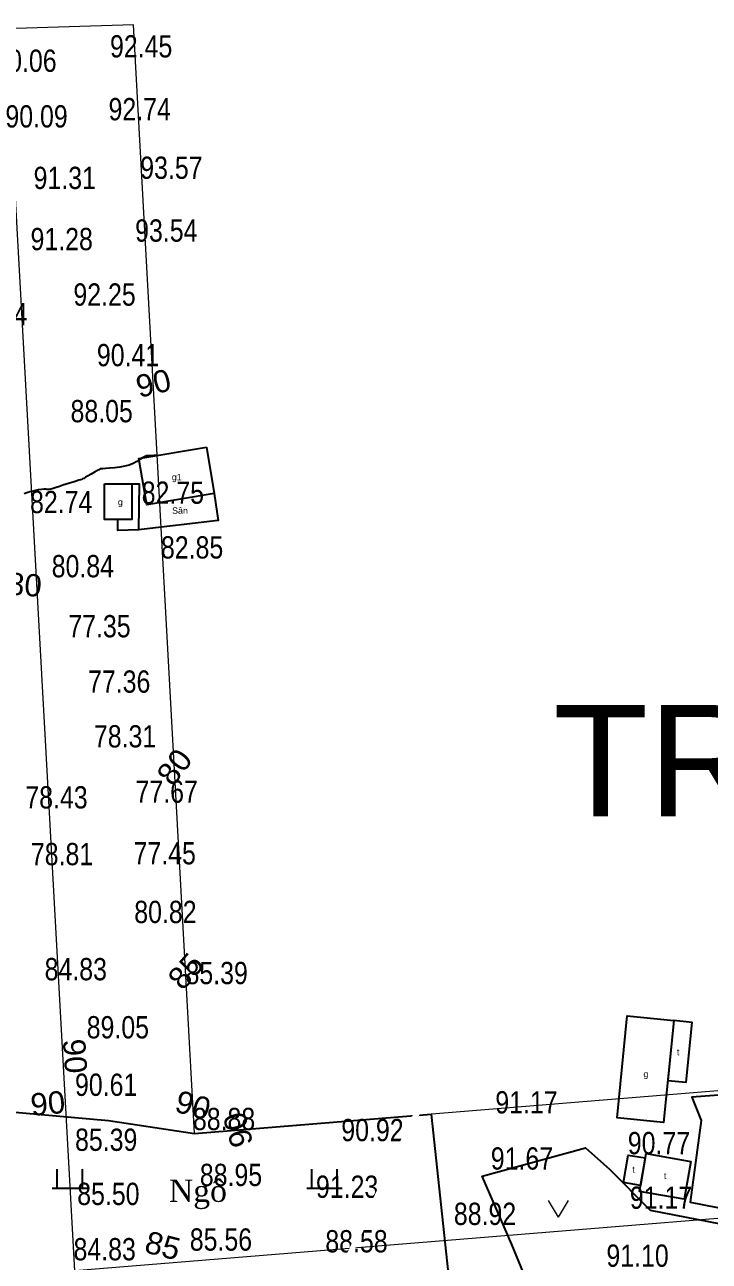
# Model space of a CAD drawing. Header units: metres. Extents: x 429565 to 431255, y 2472510 to 2473324.
# Drawn here: x 429767.3 to 429874.8, y 2473127.8 to 2473322.1 of the extents above; entities that cross this region are included whole.
import ezdxf
from ezdxf.enums import TextEntityAlignment as Align

# ---------------------------------------------------------------- set-up
doc = ezdxf.new("R2010")
doc.units = ezdxf.units.M
doc.set_wipeout_variables(frame=1)
doc.layers.get('0').update_dxf_attribs({"color": 50})
for name, color, linetype in [('BV_Ten_Chugiai', 7, 'Continuous'), ('Docao', 7, 'Continuous'), ('Ghichu', 7, 'Continuous'), ('hanh nha', 6, 'Continuous'), ('mau2000', 3, 'Continuous'), ('MHBS_DongMuc', 3, 'Continuous'), ('nha', 6, 'Continuous'), ('RG', 3, 'Continuous'), ('San', 2, 'Continuous')]:
    doc.layers.add(name, color=color, linetype=linetype)
doc.layers.add('PLine_74', color=74, linetype='Continuous', lineweight=0)
doc.layers.add('rau 2000', color=3, linetype='Continuous', lineweight=0)
doc.styles.add('arial', font='arial.ttf')
doc.styles.add('ghichu', font='times.ttf', dxfattribs={"height": 1.5})
doc.styles.get("Standard").update_dxf_attribs({"font": 'arial.ttf'})
doc.linetypes.add('R_GIOI_TV', pattern='A,0,[133,ltypeshp.shx,S=0.04,R=0,X=-0.03,Y=0],-0.5', length=0.5)

# ---------------------------------------------------------------- blocks, each defined once
blk = doc.blocks.new('mau')
for p, q in [((-0.5, 0), (-0.5, 0.75)), ((0.5, 0), (0.5, 0.75)), ((-0.7, 0), (0.7, 0))]:
    blk.add_line(p, q)
blk = doc.blocks.new('rau')
for q in [(-0.45, 0.75), (0.45, 0.75)]:
    blk.add_line((0, 0), q)
blk = doc.blocks.new('A$Ce915ad33')
at = {"layer": 'MHBS_DongMuc', "color": 8, "elevation": 83}
blk.add_lwpolyline([(429788.13, 2473254.46), (429787.07, 2473254.38), (429786.83, 2473254.36), (429786.64, 2473254.35), (429786.51, 2473254.35), (429786.42, 2473254.35), (429786.31, 2473254.31), (429786.1, 2473254.21), (429785.81, 2473254.04), (429785.41, 2473253.8), (429784.93, 2473253.49), (429784.36, 2473253.17), (429783.73, 2473252.91), (429783.03, 2473252.71), (429782.26, 2473252.56), (429781.42, 2473252.47), (429780.63, 2473252.41), (429780.02, 2473252.36), (429779.58, 2473252.33), (429779.32, 2473252.31), (429779.23, 2473252.31), (429779.22, 2473252.31), (429779.22, 2473252.31), (429779.21, 2473252.31), (429779.21, 2473252.31), (429779.2, 2473252.3), (429779.19, 2473252.3), (429779.19, 2473252.3), (429779.18, 2473252.29), (429779.17, 2473252.29), (429779.17, 2473252.28), (429779.1, 2473252.25), (429778.93, 2473252.15), (429778.65, 2473251.99), (429778.26, 2473251.77), (429777.76, 2473251.49), (429777.26, 2473251.21), (429776.87, 2473250.98), (429776.58, 2473250.82), (429776.4, 2473250.73), (429776.33, 2473250.69), (429776.25, 2473250.66), (429776.07, 2473250.61), (429775.79, 2473250.52), (429775.4, 2473250.4), (429774.9, 2473250.24), (429774.35, 2473250.07), (429773.81, 2473249.9), (429773.29, 2473249.73), (429772.77, 2473249.55), (429772.26, 2473249.38), (429771.79, 2473249.22), (429771.41, 2473249.12), (429771.11, 2473249.06), (429770.9, 2473249.05), (429770.77, 2473249.09), (429770.61, 2473249.14), (429770.34, 2473249.13), (429769.94, 2473249.08), (429769.42, 2473248.99), (429768.78, 2473248.85), (429768.13, 2473248.69), (429767.61, 2473248.53), (429767.22, 2473248.37)], dxfattribs=at)
at = {"layer": 'nha', "color": 8}
for points in [[(429795.85, 2473255.73), (429797.08, 2473248.43), (429786.47, 2473246.65), (429785.24, 2473253.95)], [(429779.81, 2473249.95), (429784.12, 2473249.95), (429784.12, 2473244.36), (429779.81, 2473244.36)], [(429869.25, 2473165.62), (429867.66, 2473149.62), (429860.36, 2473150.35), (429861.95, 2473166.35)], [(429869.25, 2473165.62), (429868.32, 2473156.23), (429871.18, 2473155.95), (429872.12, 2473165.34)], [(429864.77, 2473144.05), (429864.02, 2473139.71), (429861.35, 2473140.18), (429862.11, 2473144.51)], [(429864.89, 2473144.73), (429871.93, 2473143.5), (429870.89, 2473137.57), (429863.86, 2473138.8)]]:
    blk.add_lwpolyline(points, close=True, dxfattribs=at)
blk.add_lwpolyline([(429784.12, 2473249.95), (429785.26, 2473249.93), (429785.17, 2473242.75), (429781.95, 2473242.65), (429781.95, 2473244.36)], dxfattribs=at)
at = {"layer": 'PLine_74', "color": 8, "flags": 128}
for points in [[(430755.16, 2472869.51), (430572.78, 2472900.71), (430404.39, 2472985.78), (430266.67, 2472993.77), (430127.6, 2472940.94), (430111.2, 2472980.26), (430078.3, 2473053.71), (429969.3, 2473162.16), (429793.99, 2473147.91), (429784.41, 2473322.08), (429565.63, 2473315.24), (429616.9, 2472965.41), (429670.7, 2472871.67), (429837.73, 2472692.12), (429864, 2472597.41), (430001.8, 2472600.69), (430068.37, 2472706.22), (430291.61, 2472819.2), (430384.04, 2472791.81), (430513.54, 2472748.35), (430684.57, 2472710.27)], [(430745.85, 2472850.81), (430566.44, 2472881.51), (430399.08, 2472966.06), (430269.78, 2472973.55), (430116.59, 2472915.37), (430092.84, 2472972.32), (430061.56, 2473042.15), (429961.73, 2473141.48), (429775.15, 2473126.31), (429765.51, 2473301.48), (429588.67, 2473295.95), (429636.14, 2472972.07), (429636.14, 2472972.07), (429686.91, 2472883.62), (429855.7, 2472702.17), (429879.11, 2472617.77), (429990.6, 2472620.43), (430054.41, 2472721.57), (430289.67, 2472840.63), (430390.06, 2472810.88), (430518.91, 2472767.64), (430692.33, 2472729.03)], [(430745.85, 2472850.81), (430566.44, 2472881.51), (430399.08, 2472966.06), (430269.78, 2472973.55), (430116.59, 2472915.37), (430092.84, 2472972.32), (430061.56, 2473042.15), (429961.73, 2473141.48), (429775.15, 2473126.31), (429765.51, 2473301.48), (429588.67, 2473295.95), (429636.14, 2472972.07), (429636.14, 2472972.07), (429686.91, 2472883.62), (429855.7, 2472702.17), (429879.11, 2472617.77), (429990.6, 2472620.43), (430054.41, 2472721.57), (430289.67, 2472840.63), (430390.06, 2472810.88), (430518.91, 2472767.64), (430692.33, 2472729.03)]]:
    blk.add_lwpolyline(points, dxfattribs=at)
at = {"layer": 'RG', "color": 8, "linetype": 'R_GIOI_TV', "ltscale": 3}
for points in [[(429873.57, 2473149.92), (429871.84, 2473137.1), (429878, 2473135.88), (429893.08, 2473134.91), (429894.94, 2473135.36), (429895.07, 2473142.67), (429899.69, 2473143.64), (429912.47, 2473144.28), (429912.4, 2473147.29), (429915.68, 2473147.23), (429916.32, 2473154.47), (429908.3, 2473153.83), (429886.24, 2473152.15), (429885.09, 2473150.74), (429879.29, 2473150.47), (429879.12, 2473154.12), (429872.08, 2473153.61)], [(429764.88, 2473112.24), (429761.48, 2473115.75), (429747.32, 2473142.53), (429750.48, 2473152.62), (429780.46, 2473149.91), (429793.99, 2473147.91), (429831.17, 2473150.93), (429834.23, 2473122.07), (429810.13, 2473117.1), (429801.09, 2473117.33), (429794.01, 2473121.81), (429785.42, 2473125.32), (429776.61, 2473124.79), (429769.29, 2473117.76)], [(429894.92, 2473132.19), (429897.66, 2473127.53), (429889.25, 2473119.5), (429880.29, 2473108.63), (429868.68, 2473107.62), (429857.17, 2473112.74), (429846.38, 2473124.24), (429843.82, 2473130.45), (429839.14, 2473141.17), (429855.41, 2473145.65), (429859.16, 2473142.27), (429865.56, 2473135.87), (429878.45, 2473133.32), (429888.78, 2473133.04)]]:
    blk.add_lwpolyline(points, close=True, dxfattribs=at)
at = {"layer": 'San', "color": 8}
blk.add_lwpolyline([(429797.08, 2473248.43), (429797.69, 2473244.18), (429785.17, 2473242.75)], dxfattribs=at)
at = {"layer": 'mau2000', "color": 8, "xscale": 4, "yscale": 4, "zscale": 4}
for p in [(429774.39, 2473139.31), (429814.39, 2473139.31)]:
    blk.add_blockref('mau', p, dxfattribs=at)
at = {"layer": 'rau 2000', "color": 8, "xscale": 3.5, "yscale": 3.5, "zscale": 3.5}
blk.add_blockref('rau', (429851.16, 2473134.73), dxfattribs=at)
at = {"layer": 'Docao', "color": 8, "width": 0.8}
for s, p in [('92.45', (429780.7, 2473316.94)), ('90.06', (429762.53, 2473314.68)), ('90.09', (429764.27, 2473305.94)), ('92.74', (429780.47, 2473307.07)), ('93.57', (429785.45, 2473297.87)), ('91.31', (429768.7, 2473296.27)), ('91.28', (429768.22, 2473286.66)), ('93.54', (429784.65, 2473288)), ('92.25', (429774.95, 2473277.95)), ('87.44', (429757.96, 2473274.85)), ('90.41', (429778.64, 2473268.43)), ('88.05', (429774.5, 2473259.63)), ('82.74', (429768.14, 2473245.35)), ('82.75', (429785.68, 2473246.82)), ('82.85', (429788.7, 2473238.22)), ('80.84', (429771.54, 2473235.27)), ('77.35', (429774.15, 2473225.84)), ('77.36', (429777.25, 2473217.14)), ('78.31', (429778.17, 2473208.54)), ('78.43', (429767.4, 2473198.95)), ('77.67', (429784.71, 2473199.84)), ('78.81', (429768.27, 2473190.04)), ('77.45', (429784.4, 2473190.17)), ('80.82', (429784.51, 2473180.95)), ('84.83', (429770.43, 2473171.96)), ('85.39', (429792.56, 2473171.35)), ('89.05', (429777.04, 2473162.83)), ('90.61', (429775.2, 2473153.8)), ('91.17', (429841.22, 2473151.04)), ('88.88', (429793.72, 2473148.42)), ('90.92', (429817.03, 2473146.68)), ('85.39', (429775.21, 2473145.16)), ('90.77', (429862.03, 2473144.63)), ('91.67', (429840.51, 2473142.22)), ('88.95', (429794.81, 2473139.63)), ('85.50', (429775.55, 2473136.65)), ('91.23', (429813.05, 2473137.78)), ('91.17', (429862.35, 2473136.06)), ('88.92', (429834.71, 2473133.52)), ('85.56', (429793.23, 2473129.48)), ('88.58', (429814.52, 2473129.21)), ('84.83', (429774.97, 2473127.96)), ('91.10', (429858.67, 2473126.95))]:
    blk.add_text(s, height=3.5, dxfattribs=at).set_placement(p)
at = {"layer": 'Ghichu', "color": 8, "style": 'ghichu'}
blk.add_text('Ngô', height=3.5, dxfattribs=at).set_placement((429789.96, 2473137.15))
at = {"layer": 'MHBS_DongMuc', "color": 8}
for s, rotation, p in [('90', 13.0773, (429787.51, 2473265.77, 90)), ('80', 355.9291, (429767.27, 2473234.12, 80)), ('80', 52.677, (429790.82, 2473205.49, 80)), ('85', 49.4221, (429792.59, 2473173.4, 85)), ('90', 273.8355, (429775.22, 2473160.05, 90)), ('90', 5.3669, (429770.93, 2473152.64, 90)), ('90', 344.3406, (429793.75, 2473152.34, 90)), ('90', 105.7771, (429800.8, 2473148.46, 90)), ('85', 345.6565, (429788.99, 2473130.29, 85))]:
    blk.add_text(s, height=3.5, rotation=rotation, dxfattribs=at).set_placement(p, align=Align.MIDDLE)
at = {"layer": 'nha', "color": 8}
for s, p in [('g1', (429790.41, 2473250.51)), ('g', (429781.94, 2473246.59)), ('Sân', (429790.45, 2473245.25)), ('t', (429869.74, 2473160.18)), ('g', (429864.48, 2473156.75)), ('t', (429862.73, 2473141.75)), ('t', (429867.7, 2473140.73))]:
    blk.add_text(s, height=1, dxfattribs=at).set_placement(p)

msp = doc.modelspace()

# ---------------------------------------------------------------- block references
at = {"layer": 'hanh nha'}
msp.add_blockref('A$Ce915ad33', (0, 0), dxfattribs=at)

# ---------------------------------------------------------------- next in the draw order: wipeouts: each hides what was drawn before it
msp.add_wipeout([(429851.4, 2473196.53), (430186.82, 2473196.53), (430186.82, 2473220.49), (429851.4, 2473220.49)]).dxf.layer = 'BV_Ten_Chugiai'

# ---------------------------------------------------------------- next in the draw order: texts
at = {"layer": 'BV_Ten_Chugiai', "linetype": 'Continuous', "style": 'arial'}
msp.add_text('TRẠM BƠM - TRẠM BIẾN ÁP', height=17.496, dxfattribs=at).set_placement((429850.31, 2473197.71))

# ---------------------------------------------------------------- next in the draw order: wipeouts: each hides what was drawn before it
at = {"color": 7}
msp.add_wipeout([(429769.64, 2473027.37), (429851.4, 2473199.54), (429851.4, 2473196.53)], dxfattribs=at).dxf.layer = 'BV_Ten_Chugiai'

doc.saveas('drawing.dxf')
